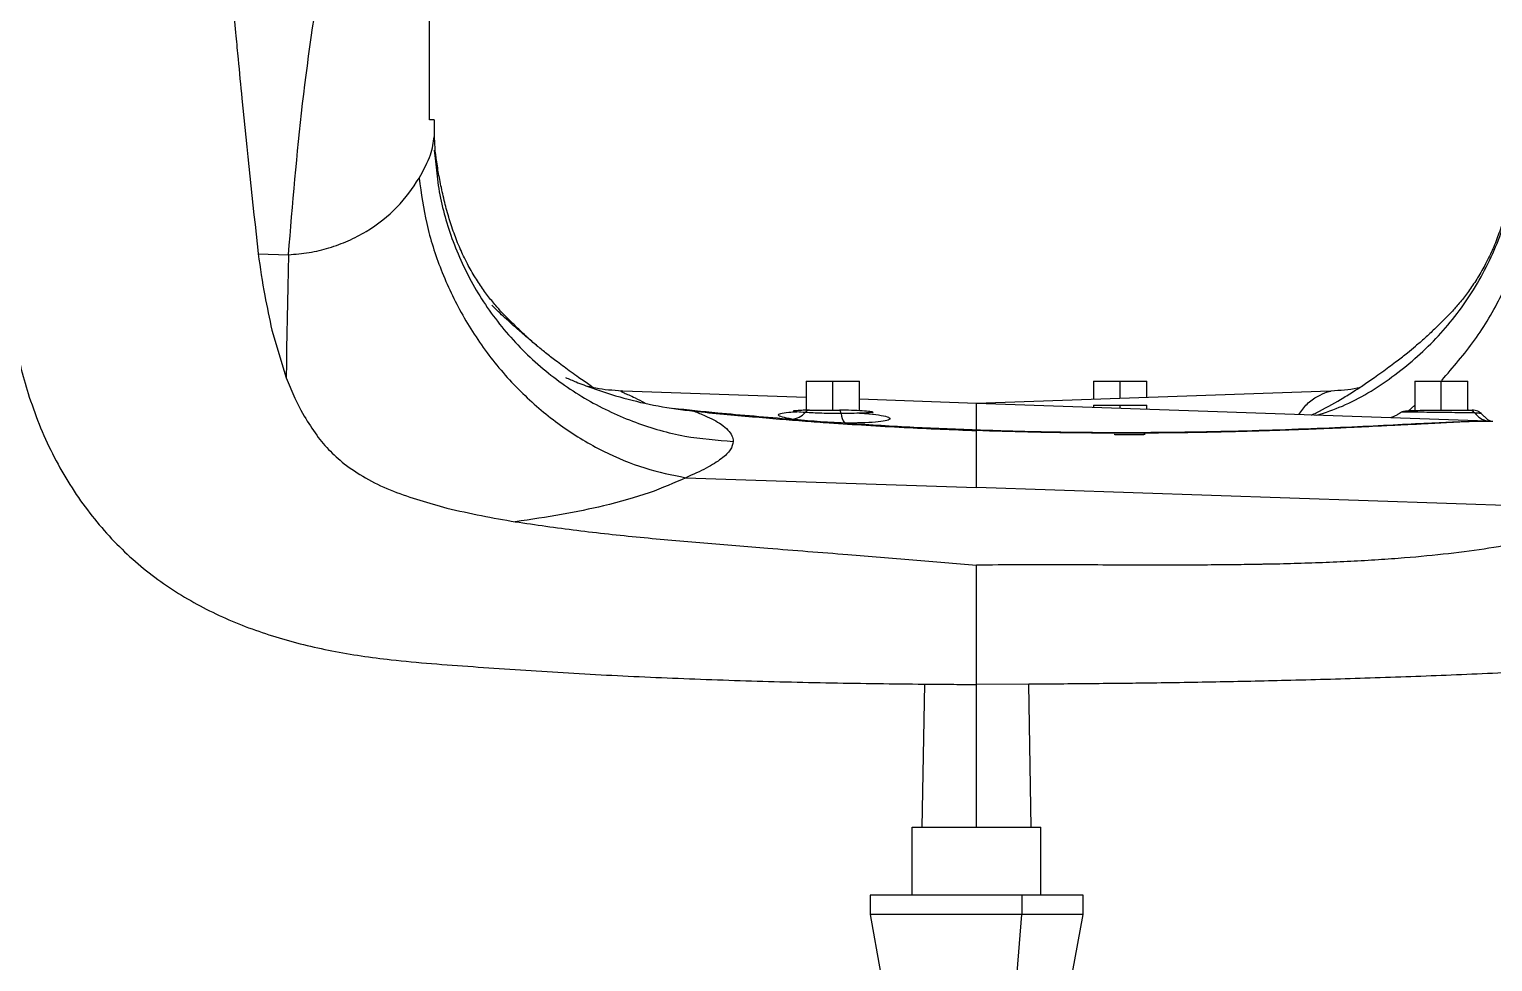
# Model space of a CAD drawing. Header units: millimetres. Extents: x -13464 to 9471, y -517 to 17126.
# Drawn here: x -10154.9 to -10003.8, y 4012.8 to 4109.1 of the extents above; entities that cross this region are included whole.
import ezdxf

# ---------------------------------------------------------------- set-up
doc = ezdxf.new("R2010")
doc.units = ezdxf.units.MM

msp = doc.modelspace()

# ---------------------------------------------------------------- linework, layer by layer
at = {"color": 7, "linetype": 'Continuous', "lineweight": 25}
for p, q in [((-10113.1, 4099.75), (-10113.6, 4099.75)), ((-10112.82, 4094.61), (-10113.07, 4096.6)), ((-10131.28, 4085.93), (-10131.28, 4085.9)), ((-10131.28, 4085.9), (-10128.16, 4085.81)), ((-10129.87, 4078.03), (-10128.38, 4073.1)), ((-10128.38, 4073.1), (-10127.49, 4070.98)), ((-10093.62, 4071.7), (-10093.69, 4071.71)), ((-10074.68, 4071.07), (-10093.62, 4071.73)), ((-10074.68, 4072.75), (-10074.68, 4069.75)), ((-10074.68, 4072.75), (-10071.93, 4072.75)), ((-10071.93, 4072.75), (-10069.18, 4072.75)), ((-10071.93, 4069.75), (-10071.93, 4072.75)), ((-10069.18, 4069.75), (-10069.18, 4072.75)), ((-10020.59, 4071.73), (-10057.1, 4070.45)), ((-10045.02, 4072.75), (-10045.02, 4070.87)), ((-10045.02, 4072.75), (-10042.27, 4072.75)), ((-10042.27, 4072.75), (-10039.52, 4072.75)), ((-10042.27, 4070.97), (-10042.27, 4072.75)), ((-10039.52, 4071.07), (-10039.52, 4072.75)), ((-10020.59, 4071.7), (-10020.51, 4071.71)), ((-10011.85, 4072.75), (-10011.85, 4069.75)), ((-10011.85, 4072.75), (-10009.1, 4072.75)), ((-10009.1, 4069.75), (-10009.1, 4072.75)), ((-10009.1, 4072.75), (-10006.35, 4072.75)), ((-10006.35, 4069.75), (-10006.35, 4072.75)), ((-10127.49, 4070.98), (-10126.87, 4069.76)), ((-10057.1, 4070.45), (-10069.18, 4070.87)), ((-10057.1, 4070.45), (-10057.1, 4070.45)), ((-10004.38, 4068.61), (-10057.1, 4070.45)), ((-10045.02, 4070.25), (-10045.02, 4070.03)), ((-10045.02, 4070.25), (-10042.27, 4070.25)), ((-10042.27, 4070.25), (-10039.52, 4070.25)), ((-10042.27, 4069.93), (-10042.27, 4070.25)), ((-10039.52, 4069.84), (-10039.52, 4070.25)), ((-10012.52, 4069.66), (-10011.85, 4070.26)), ((-10126.87, 4069.76), (-10126.52, 4069.13)), ((-10075.98, 4069.67), (-10076.04, 4069.62)), ((-10004.38, 4068.6), (-10004.34, 4068.59)), ((-10087.13, 4062.77), (-10057.1, 4061.75)), ((-10000.35, 4059.84), (-10057.1, 4061.75)), ((-10062.49, 4041.45), (-10062.75, 4026.65)), ((-10051.71, 4041.43), (-10057.1, 4041.4)), ((-10051.46, 4026.65), (-10051.71, 4041.43)), ((-10063.74, 4026.65), (-10050.46, 4026.65)), ((-10063.74, 4019.65), (-10063.74, 4026.65)), ((-10050.46, 4019.65), (-10050.46, 4026.65)), ((-10068.1, 4019.65), (-10068.1, 4017.65)), ((-10052.42, 4019.65), (-10068.1, 4019.65)), ((-10052.42, 4019.65), (-10052.42, 4017.65)), ((-10046.1, 4019.65), (-10052.42, 4019.65)), ((-10046.1, 4017.65), (-10046.1, 4019.65)), ((-10068.1, 4017.65), (-10067, 4011.65)), ((-10052.42, 4017.65), (-10068.1, 4017.65)), ((-10052.89, 4011.65), (-10052.42, 4017.65)), ((-10046.1, 4017.65), (-10052.42, 4017.65)), ((-10047.2, 4011.65), (-10046.1, 4017.65))]:
    msp.add_line(p, q, dxfattribs=at)
at = {"color": 7, "linetype": 'Continuous', "lineweight": 25, "flags": 128}
for points in [[(-10128.16, 4085.81), (-10128.2, 4084.16), (-10128.23, 4082.51), (-10128.27, 4080.88), (-10128.3, 4079.26), (-10128.32, 4077.68), (-10128.35, 4076.12), (-10128.37, 4074.59), (-10128.38, 4073.1)], [(-10071.09, 4069.41), (-10071.1, 4069.49), (-10071.12, 4069.56), (-10071.14, 4069.62), (-10071.16, 4069.66), (-10071.18, 4069.7), (-10071.2, 4069.73), (-10071.22, 4069.75), (-10071.24, 4069.75)], [(-10039.67, 4067.22), (-10039.74, 4067.25), (-10039.83, 4067.25)]]:
    msp.add_lwpolyline(points, dxfattribs=at)
at = {"color": 7, "linetype": 'Continuous', "lineweight": 25}
for centre, radius, start, end in [((-10076.38, 4070.96), 2.16, 275.517, 317.7764), ((-10074.33, 4069.2), 0.552, 92.8543, 145.5696), ((-10069.37, 4069.47), 1.71, 182.0551, 218.112), ((-10006.26, 4068.97), 0.779, 38.2263, 88.8539), ((-10003.83, 4070.84), 2.28, 217.2746, 256.8075), ((-10042.77, 4067.17), 0.0902, 110.8456, 161.1394)]:
    msp.add_arc(centre, radius, start, end, dxfattribs=at)
for points, knots in [([(-10128.16, 4085.81), (-10127.73, 4091.02), (-10126.86, 4101.48), (-10124.51, 4117.07), (-10121.82, 4132.66), (-10119.25, 4147.13), (-10117.1, 4160.5), (-10115.48, 4172.77), (-10114.32, 4185.04), (-10114.15, 4193.24), (-10114.07, 4197.34)], [0, 0, 0, 0, 0.139374, 0.279545, 0.420282, 0.561116, 0.671506, 0.781457, 0.890912, 1, 1, 1, 1]), ([(-10113.6, 4099.75), (-10113.6, 4103.92), (-10113.6, 4112.29), (-10113.6, 4124.89), (-10113.6, 4136.97), (-10113.6, 4148.92), (-10113.6, 4160.7), (-10113.6, 4172.92), (-10113.6, 4185.13), (-10113.6, 4193.26), (-10113.6, 4197.33)], [0, 0, 0, 0, 0.128168, 0.257215, 0.387674, 0.499996, 0.624971, 0.749979, 0.874988, 1, 1, 1, 1]), ([(-10139.99, 4168.67), (-10139.8, 4166.91), (-10139.41, 4163.23), (-10138.79, 4157.45), (-10138.12, 4151.16), (-10137.39, 4144.35), (-10136.61, 4137.02), (-10135.75, 4128.89), (-10134.97, 4121.59), (-10134.34, 4115.61), (-10133.93, 4111.7), (-10133.61, 4108.61), (-10133.3, 4105.47), (-10132.6, 4097.97), (-10131.87, 4091.27), (-10131.28, 4085.93)], [0, 0, 0, 0, 0.063614, 0.13347, 0.209569, 0.29191, 0.380493, 0.475318, 0.586615, 0.645182, 0.69241, 0.728297, 0.757118, 0.806395, 1, 1, 1, 1]), ([(-10113.1, 4099.75), (-10113.1, 4099.43), (-10113.1, 4098.85), (-10113.1, 4098.27), (-10113.1, 4098.01)], [0, 0, 0, 0, 0.56008, 1, 1, 1, 1]), ([(-10114.66, 4093.71), (-10114.21, 4094.55), (-10113.34, 4096.16), (-10113.18, 4097.41), (-10113.1, 4098.01)], [0, 0, 0, 0, 0.523031, 1, 1, 1, 1]), ([(-10113.1, 4098.01), (-10113.02, 4096.33), (-10112.86, 4092.87), (-10111.5, 4087.71), (-10109.25, 4082.66), (-10106.03, 4077.98), (-10102.01, 4073.93), (-10097.39, 4070.7), (-10092.43, 4068.39), (-10087.33, 4066.92), (-10083.89, 4066.65), (-10082.22, 4066.52)], [0, 0, 0, 0, 0.1043912, 0.214281, 0.3284471, 0.4453147, 0.5630658, 0.6777393, 0.7897172, 0.8975203, 1, 1, 1, 1]), ([(-10021.95, 4069.22), (-10021.06, 4069.52), (-10018.29, 4070.45), (-10014.07, 4073.09), (-10009.52, 4077.01), (-10005.78, 4081.82), (-10003.06, 4087.2), (-10001.4, 4092.87), (-10001.2, 4096.69), (-10001.1, 4098.55)], [0, 0, 0, 0, 0.072253, 0.226343, 0.382922, 0.539218, 0.699641, 0.853957, 1, 1, 1, 1]), ([(-10102.43, 4076.36), (-10102.59, 4076.49), (-10103.1, 4076.91), (-10103.96, 4077.71), (-10104.88, 4078.6), (-10105.53, 4079.24), (-10106.31, 4080.05), (-10107.16, 4081.03), (-10108.04, 4082.18), (-10108.9, 4083.48), (-10109.75, 4084.96), (-10110.49, 4086.54), (-10111.13, 4088.16), (-10111.66, 4089.84), (-10112.11, 4091.55), (-10112.49, 4093.28), (-10112.77, 4094.87), (-10112.92, 4095.92), (-10112.95, 4096.21), (-10112.96, 4096.23)], [0, 0, 0, 0, 0.017549, 0.056411, 0.097357, 0.144113, 0.188496, 0.229619, 0.270099, 0.31286, 0.360348, 0.413621, 0.476264, 0.550961, 0.639278, 0.742059, 0.859691, 0.992385, 1, 1, 1, 1]), ([(-10001.13, 4097.14), (-10001.17, 4096.87), (-10001.23, 4096.35), (-10001.43, 4094.9), (-10001.72, 4093.27), (-10002.09, 4091.55), (-10002.54, 4089.84), (-10003.08, 4088.16), (-10003.71, 4086.54), (-10004.46, 4084.96), (-10005.3, 4083.48), (-10006.17, 4082.18), (-10007.04, 4081.03), (-10007.89, 4080.05), (-10008.68, 4079.24), (-10009.32, 4078.6), (-10010.24, 4077.71), (-10011.1, 4076.91), (-10011.61, 4076.49), (-10011.77, 4076.36)], [0, 0, 0, 0, 0.13, 0.2463294, 0.3494545, 0.4395597, 0.5169857, 0.582471, 0.6373881, 0.6840917, 0.7257227, 0.7632106, 0.7986985, 0.8347504, 0.8736595, 0.9146494, 0.950546, 0.984615, 1, 1, 1, 1]), ([(-10009.06, 4072.83), (-10007.89, 4074.18), (-10005.53, 4076.89), (-10002.8, 4081.56), (-10000.76, 4086.41), (-9999.46, 4091.28), (-9999.18, 4094.48), (-9999.05, 4096.03)], [0, 0, 0, 0, 0.205729, 0.4135, 0.616729, 0.812895, 1, 1, 1, 1]), ([(-10128.16, 4085.81), (-10127.44, 4085.87), (-10126, 4085.99), (-10123.92, 4086.5), (-10121.93, 4087.23), (-10119.43, 4088.55), (-10116.72, 4090.68), (-10115.35, 4092.69), (-10114.66, 4093.71)], [0, 0, 0, 0, 0.113564, 0.228656, 0.348336, 0.472086, 0.731516, 1, 1, 1, 1]), ([(-10114.66, 4093.71), (-10114.44, 4092.14), (-10114, 4088.94), (-10112.47, 4084.17), (-10110.26, 4079.48), (-10107.34, 4075.07), (-10103.84, 4071.18), (-10099.91, 4067.93), (-10095.72, 4065.44), (-10091.44, 4063.65), (-10088.55, 4063.06), (-10087.13, 4062.77)], [0, 0, 0, 0, 0.10545, 0.215665, 0.32954, 0.445706, 0.562619, 0.67662, 0.788334, 0.896474, 1, 1, 1, 1]), ([(-10131.28, 4085.9), (-10131.07, 4084.45), (-10130.68, 4081.77), (-10130.12, 4079.21), (-10129.87, 4078.03)], [0, 0, 0, 0, 0.537735, 1, 1, 1, 1]), ([(-10096.62, 4072.06), (-10096.79, 4072.17), (-10097.16, 4072.42), (-10097.75, 4072.81), (-10098.43, 4073.29), (-10099.39, 4073.98), (-10100.47, 4074.79), (-10101.59, 4075.66), (-10102.57, 4076.46), (-10103.48, 4077.23), (-10104.33, 4077.97), (-10105.34, 4078.87), (-10106.31, 4079.77), (-10106.94, 4080.38), (-10107.17, 4080.61)], [0, 0, 0, 0, 0.0380866, 0.0839468, 0.1339176, 0.1978452, 0.3141614, 0.4052677, 0.491656, 0.5846092, 0.6705067, 0.749355, 0.9087408, 1, 1, 1, 1]), ([(-10156.42, 4076.93), (-10156.21, 4075.93), (-10155.8, 4073.96), (-10155.21, 4072.05), (-10154.92, 4071.11)], [0, 0, 0, 0, 0.5025553, 1, 1, 1, 1]), ([(-10022.52, 4069.24), (-10022.35, 4069.32), (-10021.28, 4069.81), (-10020.1, 4070.51), (-10018.86, 4071.25), (-10018.24, 4071.64), (-10017.64, 4072.02), (-10017.06, 4072.41), (-10016.46, 4072.81), (-10015.78, 4073.29), (-10014.82, 4073.98), (-10013.74, 4074.79), (-10012.65, 4075.63), (-10012.05, 4076.13), (-10011.77, 4076.36)], [0, 0, 0, 0, 0.037903, 0.245663, 0.299328, 0.355555, 0.409302, 0.460036, 0.515766, 0.57649, 0.654175, 0.795523, 0.906236, 1, 1, 1, 1]), ([(-10099.55, 4073.13), (-10099.19, 4072.97), (-10098.33, 4072.6), (-10096.36, 4071.86), (-10093.59, 4070.98), (-10090.07, 4070.13), (-10087.53, 4069.8), (-10086.28, 4069.64)], [0, 0, 0, 0, 0.098503, 0.235563, 0.497652, 0.751788, 1, 1, 1, 1]), ([(-10093.74, 4071.73), (-10094.66, 4071.79), (-10095.9, 4071.87), (-10096.98, 4072.14), (-10097.26, 4072.21)], [0, 0, 0, 0, 0.736547, 1, 1, 1, 1]), ([(-10093.69, 4071.71), (-10093.72, 4071.72), (-10093.94, 4071.77), (-10093.62, 4071.56), (-10092.59, 4071.16), (-10091.71, 4070.69), (-10091.37, 4070.5)], [0, 0, 0, 0, 0.056539, 0.414155, 0.773959, 1, 1, 1, 1]), ([(-10023.81, 4069.29), (-10023.54, 4069.68), (-10022.99, 4070.49), (-10021.88, 4071.21), (-10020.93, 4071.65), (-10020.69, 4071.68), (-10020.59, 4071.7)], [0, 0, 0, 0, 0.25766, 0.532732, 0.807796, 1, 1, 1, 1]), ([(-10017.59, 4072.06), (-10017.66, 4072.04), (-10018.53, 4071.84), (-10019.54, 4071.78), (-10020.47, 4071.73)], [0, 0, 0, 0, 0.082798, 1, 1, 1, 1]), ([(-10154.92, 4071.11), (-10154.55, 4070.03), (-10153.79, 4067.88), (-10152.37, 4064.86), (-10150.76, 4062.02), (-10148.34, 4058.52), (-10144.9, 4054.71), (-10140.2, 4051.07), (-10135.05, 4048.27), (-10129.52, 4046.22), (-10123.69, 4044.79), (-10116.91, 4043.8), (-10109.16, 4043.25), (-10100.39, 4042.64), (-10091.37, 4042.17), (-10082.12, 4041.81), (-10072.68, 4041.56), (-10066.31, 4041.49), (-10063.12, 4041.45)], [0, 0, 0, 0, 0.030675, 0.061603, 0.092632, 0.123637, 0.185799, 0.247678, 0.310101, 0.372379, 0.434563, 0.497177, 0.581003, 0.664379, 0.747722, 0.831593, 0.915801, 1, 1, 1, 1]), ([(-10057.1, 4067.72), (-10057.1, 4068.3), (-10057.1, 4069.49), (-10057.1, 4070.38), (-10057.1, 4070.42), (-10057.1, 4070.44)], [0, 0, 0, 0, 0.329866, 0.665665, 1, 1, 1, 1]), ([(-10126.52, 4069.13), (-10126.11, 4068.46), (-10125.31, 4067.17), (-10123.88, 4065.46), (-10122.75, 4064.51), (-10122.18, 4064.03)], [0, 0, 0, 0, 0.350752, 0.676177, 1, 1, 1, 1]), ([(-10088.46, 4069.96), (-10086.95, 4069.8), (-10083.16, 4069.4), (-10078.79, 4069.04), (-10076.18, 4068.82)], [0, 0, 0, 0, 0.400303, 1, 1, 1, 1]), ([(-10086.28, 4069.64), (-10085.89, 4069.49), (-10085.18, 4069.21), (-10084.22, 4068.75), (-10083.4, 4068.27), (-10082.75, 4067.72), (-10082.31, 4067.13), (-10082.25, 4066.72), (-10082.22, 4066.52)], [0, 0, 0, 0, 0.183196, 0.340245, 0.494216, 0.674731, 0.843041, 1, 1, 1, 1]), ([(-10086.28, 4069.64), (-10085.26, 4069.54), (-10083.3, 4069.35), (-10080.33, 4069.08), (-10077.51, 4068.84), (-10074.86, 4068.63), (-10070.63, 4068.32), (-10064.75, 4067.95), (-10059.6, 4067.74), (-10057.1, 4067.64)], [0, 0, 0, 0, 0.116423, 0.224645, 0.324665, 0.416484, 0.500103, 0.756833, 1, 1, 1, 1]), ([(-10076.18, 4068.82), (-10076.54, 4068.89), (-10077.27, 4069.03), (-10077.65, 4069.24), (-10077.4, 4069.41), (-10076.7, 4069.53), (-10075.95, 4069.57), (-10075.67, 4069.58)], [0, 0, 0, 0, 0.217883, 0.434848, 0.651475, 0.868204, 1, 1, 1, 1]), ([(-10070.72, 4068.42), (-10071.68, 4068.46), (-10073.58, 4068.55), (-10075.31, 4068.73), (-10076.18, 4068.82)], [0, 0, 0, 0, 0.501101, 1, 1, 1, 1]), ([(-10074.36, 4069.75), (-10074.58, 4069.75), (-10075.04, 4069.74), (-10075.55, 4069.71), (-10075.91, 4069.68), (-10075.98, 4069.66), (-10076.02, 4069.65)], [0, 0, 0, 0, 0.240258, 0.48883, 0.741983, 1, 1, 1, 1]), ([(-10074.79, 4069.51), (-10075.09, 4069.53), (-10075.68, 4069.57), (-10076.05, 4069.62), (-10075.99, 4069.64), (-10075.97, 4069.65)], [0, 0, 0, 0, 0.4061843, 0.8048316, 1, 1, 1, 1]), ([(-10071.09, 4069.41), (-10071.42, 4069.41), (-10072.09, 4069.41), (-10073.08, 4069.42), (-10074.02, 4069.46), (-10074.53, 4069.5), (-10074.79, 4069.51)], [0, 0, 0, 0, 0.253478, 0.501894, 0.748877, 1, 1, 1, 1]), ([(-10074.36, 4069.75), (-10073.82, 4069.75), (-10072.86, 4069.75), (-10071.74, 4069.75), (-10071.24, 4069.75)], [0, 0, 0, 0, 0.559483, 1, 1, 1, 1]), ([(-10067.8, 4069.55), (-10067.87, 4069.57), (-10068.01, 4069.6), (-10068.84, 4069.67), (-10069.96, 4069.74), (-10070.82, 4069.75), (-10071.24, 4069.75)], [0, 0, 0, 0, 0.261824, 0.51767, 0.764389, 1, 1, 1, 1]), ([(-10067.8, 4069.55), (-10067.83, 4069.53), (-10067.9, 4069.49), (-10068.62, 4069.45), (-10069.7, 4069.41), (-10070.62, 4069.41), (-10071.09, 4069.41)], [0, 0, 0, 0, 0.246537, 0.496056, 0.747364, 1, 1, 1, 1]), ([(-10069.18, 4069.45), (-10068.85, 4069.42), (-10067.95, 4069.36), (-10066.86, 4069.21), (-10066.1, 4069.02), (-10065.96, 4068.82), (-10066.43, 4068.64), (-10067.47, 4068.51), (-10068.93, 4068.42), (-10070.13, 4068.42), (-10070.72, 4068.42)], [0, 0, 0, 0, 0.078037, 0.209803, 0.341491, 0.473183, 0.604875, 0.736574, 0.868284, 1, 1, 1, 1]), ([(-10067.8, 4069.46), (-10067.79, 4069.47), (-10067.74, 4069.49), (-10067.82, 4069.56), (-10067.89, 4069.61)], [0, 0, 0, 0, 0.229366, 1, 1, 1, 1]), ([(-10057.1, 4067.72), (-10054.87, 4067.65), (-10050.43, 4067.51), (-10043.85, 4067.44), (-10037.48, 4067.46), (-10031.42, 4067.56), (-10025.77, 4067.73), (-10020.61, 4067.93), (-10016.02, 4068.14), (-10012.08, 4068.34), (-10008.84, 4068.5), (-10006.39, 4068.6), (-10004.88, 4068.64), (-10004.51, 4068.61), (-10004.38, 4068.6)], [0, 0, 0, 0, 0.086938, 0.17342, 0.260642, 0.347326, 0.434032, 0.521331, 0.607941, 0.695017, 0.782148, 0.868804, 0.956198, 1, 1, 1, 1]), ([(-10003.79, 4068.58), (-10004.12, 4068.59), (-10004.85, 4068.61), (-10006.65, 4068.54), (-10008.56, 4068.45), (-10010.21, 4068.36), (-10011.94, 4068.27), (-10013.82, 4068.18), (-10016.01, 4068.07), (-10018.56, 4067.95), (-10021.11, 4067.83), (-10023.27, 4067.75), (-10025.23, 4067.68), (-10027.26, 4067.61), (-10029.42, 4067.55), (-10031.79, 4067.49), (-10034.11, 4067.44), (-10037.3, 4067.39), (-10041.4, 4067.36), (-10046.55, 4067.39), (-10051.78, 4067.47), (-10055.33, 4067.58), (-10057.1, 4067.64)], [0, 0, 0, 0, 0.0757167, 0.1691349, 0.21206, 0.2582504, 0.3077065, 0.3405448, 0.3866729, 0.4460867, 0.4875998, 0.5244581, 0.5566611, 0.5842087, 0.6213353, 0.6568258, 0.6906805, 0.7229, 0.7932593, 0.8607517, 0.9306085, 1, 1, 1, 1]), ([(-10013.23, 4069.55), (-10013.36, 4069.46), (-10013.6, 4069.28), (-10013.95, 4069.12), (-10014.19, 4069.03), (-10014.3, 4068.99), (-10014.28, 4068.98), (-10014.28, 4068.98)], [0, 0, 0, 0, 0.239034, 0.458932, 0.675575, 0.908936, 1, 1, 1, 1]), ([(-10005.64, 4069.46), (-10005.92, 4069.46), (-10006.48, 4069.47), (-10007.67, 4069.49), (-10008.98, 4069.51), (-10010.3, 4069.52), (-10011.49, 4069.54), (-10012.45, 4069.55), (-10013.04, 4069.55), (-10013.3, 4069.54), (-10013.23, 4069.54), (-10013.23, 4069.54)], [0, 0, 0, 0, 0.1258732, 0.2511938, 0.3759301, 0.5001006, 0.6237796, 0.7471077, 0.8702977, 0.9936155, 1, 1, 1, 1]), ([(-10006.08, 4069.73), (-10006.38, 4069.73), (-10006.97, 4069.73), (-10008.25, 4069.73), (-10009.55, 4069.72), (-10010.77, 4069.71), (-10011.79, 4069.69), (-10012.55, 4069.66), (-10013.06, 4069.62), (-10013.18, 4069.56), (-10013.24, 4069.54)], [0, 0, 0, 0, 0.146153, 0.285446, 0.418425, 0.545495, 0.666974, 0.783063, 0.89397, 1, 1, 1, 1]), ([(-10004.95, 4069.39), (-10005.12, 4069.51), (-10005.47, 4069.76), (-10005.87, 4069.74), (-10006.08, 4069.73)], [0, 0, 0, 0, 0.46755, 1, 1, 1, 1]), ([(-10004.95, 4069.39), (-10004.98, 4069.4), (-10005.03, 4069.42), (-10005.44, 4069.44), (-10005.64, 4069.46)], [0, 0, 0, 0, 0.493215, 1, 1, 1, 1]), ([(-10004, 4068.6), (-10004.02, 4068.61), (-10004.04, 4068.61), (-10004.1, 4068.64), (-10004.15, 4068.65), (-10004.16, 4068.66), (-10004.18, 4068.67), (-10004.19, 4068.68), (-10004.21, 4068.69), (-10004.24, 4068.71), (-10004.34, 4068.78), (-10004.41, 4068.87), (-10004.51, 4068.96), (-10004.64, 4069.07), (-10004.71, 4069.13), (-10004.75, 4069.17), (-10004.79, 4069.21), (-10004.85, 4069.27), (-10004.93, 4069.37), (-10005, 4069.45), (-10005.04, 4069.5)], [0, 0, 0, 0, 0.090364, 0.134461, 0.14862, 0.154504, 0.159998, 0.165455, 0.171185, 0.184269, 0.219249, 0.449828, 0.678197, 0.744727, 0.769155, 0.790812, 0.811989, 0.834248, 0.884163, 1, 1, 1, 1]), ([(-10070.72, 4068.42), (-10068.49, 4068.28), (-10064.01, 4067.99), (-10059.41, 4067.81), (-10057.1, 4067.72)], [0, 0, 0, 0, 0.498559, 1, 1, 1, 1]), ([(-10057.1, 4061.75), (-10057.1, 4062.43), (-10057.1, 4063.83), (-10057.1, 4065.88), (-10057.1, 4066.96), (-10057.1, 4067.64)], [0, 0, 0, 0, 0.264527, 0.542242, 1, 1, 1, 1]), ([(-10042.8, 4067.25), (-10042.19, 4067.25), (-10041.1, 4067.25), (-10040.22, 4067.25), (-10039.83, 4067.25)], [0, 0, 0, 0, 0.559795, 1, 1, 1, 1]), ([(-10082.22, 4066.52), (-10082.28, 4066.23), (-10082.4, 4065.66), (-10083.38, 4064.73), (-10084.89, 4063.76), (-10086.38, 4063.1), (-10087.13, 4062.77)], [0, 0, 0, 0, 0.249805, 0.49912, 0.749694, 1, 1, 1, 1]), ([(-10122.18, 4064.03), (-10121.44, 4063.53), (-10119.95, 4062.51), (-10116.49, 4060.95), (-10113.67, 4060.16), (-10111.79, 4059.64)], [0, 0, 0, 0, 0.249706, 0.500354, 1, 1, 1, 1]), ([(-10087.13, 4062.77), (-10088.33, 4062.23), (-10090.71, 4061.17), (-10095.18, 4059.92), (-10099.86, 4058.93), (-10103.11, 4058.46), (-10104.73, 4058.22)], [0, 0, 0, 0, 0.280226, 0.559858, 0.780857, 1, 1, 1, 1]), ([(-10111.79, 4059.64), (-10110.6, 4059.36), (-10108.21, 4058.81), (-10105.89, 4058.42), (-10104.73, 4058.22)], [0, 0, 0, 0, 0.499435, 1, 1, 1, 1]), ([(-10104.73, 4058.22), (-10102.63, 4057.91), (-10098.44, 4057.3), (-10091.87, 4056.61), (-10085.27, 4056.02), (-10078.11, 4055.44), (-10070.9, 4054.88), (-10063.71, 4054.3), (-10059.29, 4053.93), (-10057.1, 4053.74)], [0, 0, 0, 0, 0.140078, 0.278967, 0.415977, 0.553151, 0.724358, 0.863289, 1, 1, 1, 1]), ([(-10000.35, 4056.18), (-10001.6, 4055.93), (-10004.1, 4055.45), (-10008.35, 4054.89), (-10012.22, 4054.52), (-10015.63, 4054.27), (-10018.45, 4054.11), (-10021.36, 4053.98), (-10024.29, 4053.89), (-10026.26, 4053.84), (-10027.25, 4053.82), (-10027.25, 4053.82), (-10027.26, 4053.82), (-10027.27, 4053.82), (-10027.3, 4053.82), (-10027.34, 4053.82), (-10027.41, 4053.82), (-10027.56, 4053.82), (-10027.83, 4053.81), (-10028.36, 4053.8), (-10029.25, 4053.79), (-10030.46, 4053.77), (-10031.83, 4053.76), (-10033.25, 4053.75), (-10035.13, 4053.74), (-10037.49, 4053.73), (-10040.6, 4053.74), (-10044.16, 4053.75), (-10048.27, 4053.76), (-10052.63, 4053.76), (-10055.62, 4053.75), (-10057.1, 4053.74)], [0, 0, 0, 0, 0.082951, 0.16577, 0.250134, 0.29854, 0.348832, 0.39914, 0.449343, 0.499447, 0.499525, 0.499586, 0.499696, 0.499892, 0.500245, 0.50088, 0.502031, 0.504143, 0.508096, 0.515731, 0.531202, 0.553456, 0.576552, 0.600493, 0.625279, 0.670807, 0.719254, 0.781546, 0.849159, 0.925402, 1, 1, 1, 1]), ([(-10057.1, 4041.4), (-10057.1, 4042.6), (-10057.1, 4044.91), (-10057.1, 4048.97), (-10057.1, 4051.98), (-10057.1, 4053.74)], [0, 0, 0, 0, 0.310294, 0.596533, 1, 1, 1, 1]), ([(-10063.12, 4041.45), (-10063.02, 4041.45), (-10062.81, 4041.45), (-10062.6, 4041.45), (-10062.49, 4041.45)], [0, 0, 0, 0, 0.499985, 1, 1, 1, 1]), ([(-10062.49, 4041.45), (-10062.04, 4041.44), (-10061.14, 4041.43), (-10059.35, 4041.42), (-10058, 4041.41), (-10057.1, 4041.4)], [0, 0, 0, 0, 0.25, 0.5, 1, 1, 1, 1]), ([(-10057.1, 4026.65), (-10057.1, 4027.35), (-10057.1, 4032.27), (-10057.1, 4037.18), (-10057.1, 4041.4)], [0, 0, 0, 0, 0.142438, 1, 1, 1, 1]), ([(-10000.1, 4042.72), (-10002.92, 4042.59), (-10008.42, 4042.34), (-10016.82, 4042.04), (-10024.78, 4041.81), (-10032.44, 4041.65), (-10038.36, 4041.55), (-10042.92, 4041.5), (-10046.07, 4041.47), (-10049.02, 4041.44), (-10050.92, 4041.43), (-10051.71, 4041.43)], [0, 0, 0, 0, 0.174973, 0.341719, 0.500297, 0.638203, 0.779812, 0.834792, 0.894268, 0.955748, 1, 1, 1, 1])]:
    msp.add_open_spline(points, degree=3, knots=knots, dxfattribs=at)

doc.saveas('drawing.dxf')
